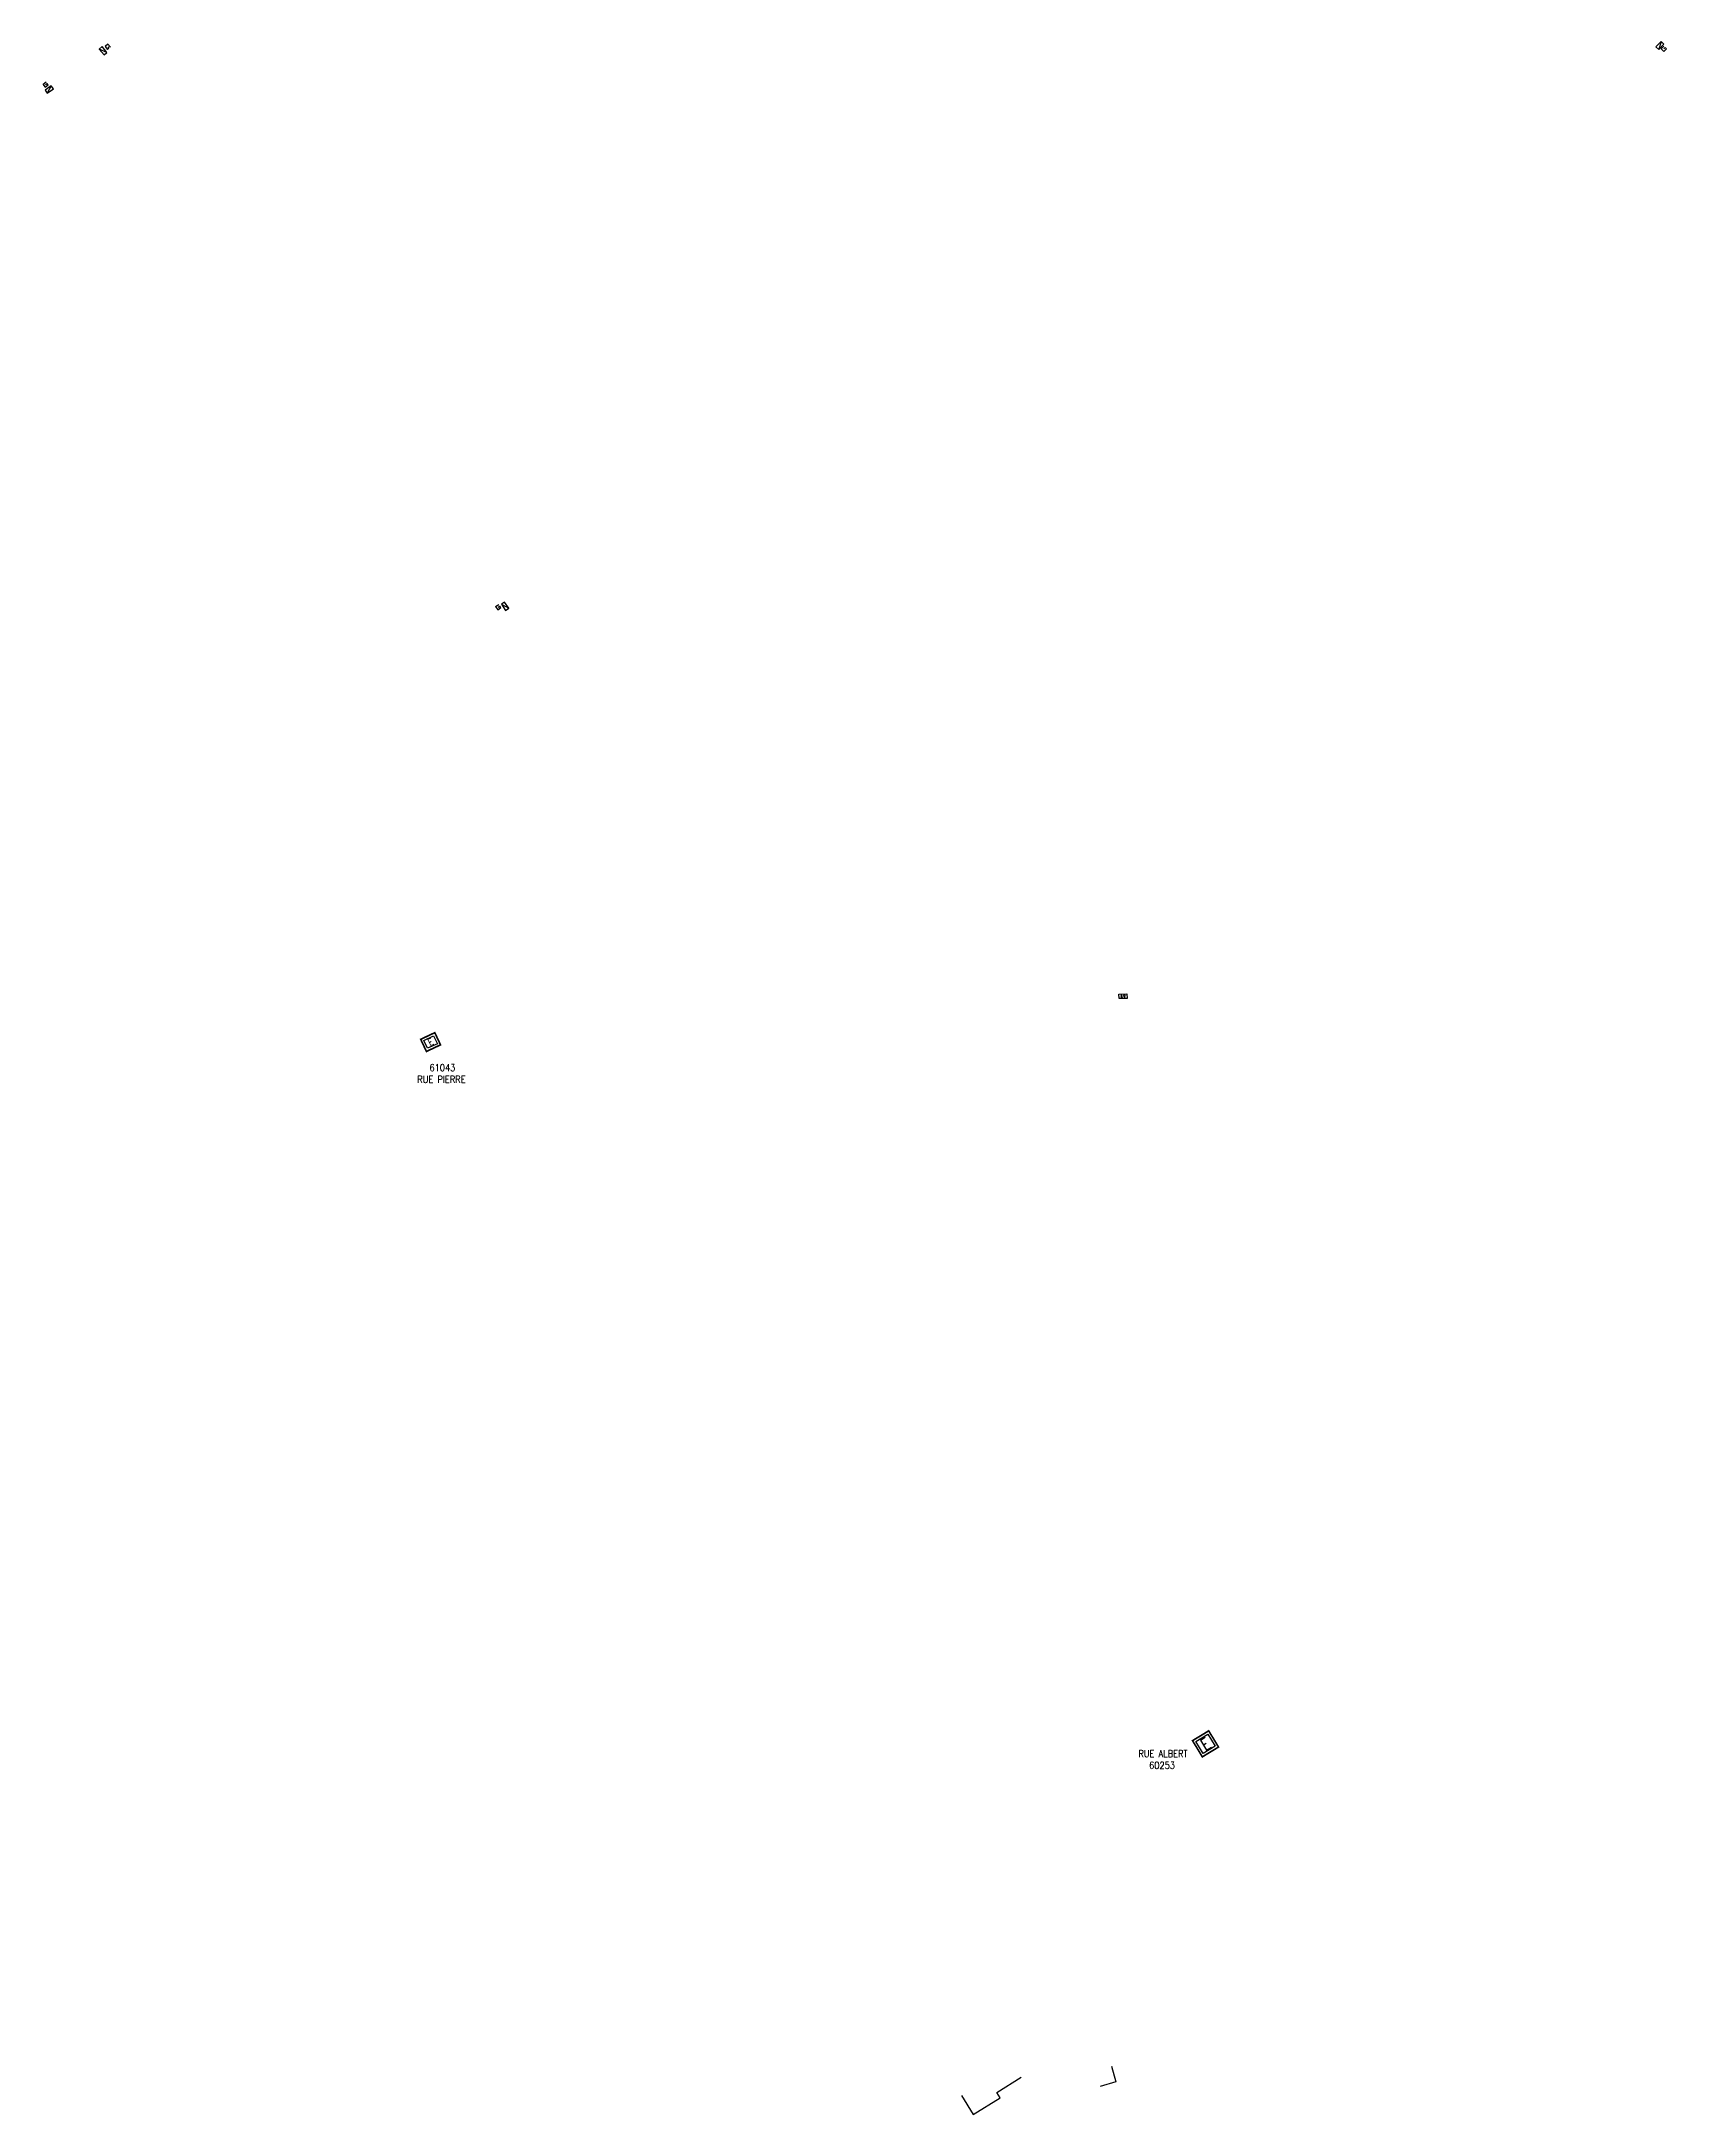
# Model space of a CAD drawing. Header units: millimetres. Extents: x 80013 to 80985, y 146048 to 146949.
# Drawn here: x 80616.3 to 80960, y 146065 to 146503 of the extents above; entities that cross this region are included whole.
import ezdxf
from ezdxf.enums import TextEntityAlignment as Align

# ---------------------------------------------------------------- set-up
doc = ezdxf.new("R2010")
doc.units = ezdxf.units.MM
doc.layers.get('0').update_dxf_attribs({"linetype": 'CONTINUOUS'})
for name, color, linetype in [('B_310', 7, 'CONTINUOUS'), ('M_200', 7, 'CONTINUOUS'), ('W0100', 7, 'CONTINUOUS'), ('W0432', 7, 'CONTINUOUS')]:
    doc.layers.add(name, color=color, linetype=linetype)
doc.styles.add('M_ROMANS', font='ROMANS.shx', dxfattribs={"width": 0.75})
doc.styles.get("Standard").update_dxf_attribs({"font": 'romans.shx', "width": 0.85})

# ---------------------------------------------------------------- blocks, each defined once
blk = doc.blocks.new('B_310_02')
at = {"color": 0, "linetype": 'Continuous', "flags": 128}
blk.add_lwpolyline([(-2.25, -1.25), (-2.25, 1.25), (2.25, 1.25), (2.25, -1.25)], close=True, dxfattribs=at)
at = {"color": 0, "linetype": 'Continuous', "style": 'M_ROMANS', "width": 0.75}
blk.add_text('2/2', height=1.2, dxfattribs=at).set_placement((0, 0), align=Align.MIDDLE)
at = {"color": 0, "linetype": 'Continuous', "style": 'M_ROMANS', "width": 0.75, "flags": 3}
for tag, p in [('DEF_COUP', (0, -7.5)), ('DEF_TYPE', (0, -10)), ('DEF_LEG', (0, -5))]:
    blk.add_attdef(tag, text='', height=1.2, dxfattribs=at).set_placement(p, align=Align.MIDDLE)
blk = doc.blocks.new('M_200_56')
at = {"color": 0, "linetype": 'Continuous', "const_width": 0.35, "flags": 128}
blk.add_lwpolyline([(2, 2), (2, -2), (-2, -2), (-2, 2)], close=True, dxfattribs=at)
at = {"color": 0, "linetype": 'Continuous'}
blk.add_lwpolyline([(-1.5, 1.5), (1.5, 1.5), (1.5, -1.5), (-1.5, -1.5)], close=True, dxfattribs=at)
at = {"color": 0, "linetype": 'Continuous', "width": 0.85}
blk.add_text('E', height=2.5, dxfattribs=at).set_placement((0, 0), align=Align.MIDDLE_CENTER)
for tag, p in [('NUM', (0, 15.06)), ('NOM', (0, 8.65))]:
    blk.add_attdef(tag, text='', height=4, dxfattribs=at).set_placement(p, align=Align.MIDDLE)
at = {"color": 0, "linetype": 'Continuous', "style": 'M_ROMANS', "width": 0.75, "flags": 3}
for tag, p in [('DEF_LEG', (-0.13, -4.99)), ('DEF_COUP', (-0.13, -7.49)), ('DEF_TYPE', (-0.13, -9.99))]:
    blk.add_attdef(tag, text='', height=1.2, dxfattribs=at).set_placement(p, align=Align.MIDDLE)
blk = doc.blocks.new('*U7')
at = {"layer": 'M_200', "color": 0, "linetype": 'Continuous', "const_width": 0.35, "flags": 128}
blk.add_lwpolyline([(3.29, 2.84), (3.29, 0), (0, 0), (0, 2.84)], close=True, dxfattribs=at)
at = {"layer": 'M_200', "color": 0, "linetype": 'Continuous'}
blk.add_lwpolyline([(0.5, 2.34), (2.79, 2.34), (2.79, 0.5), (0.5, 0.5)], close=True, dxfattribs=at)
at = {"layer": 'M_200', "insert": (1.67, 1.44), "char_height": 1.44, "width": 1.8869, "attachment_point": 5}
blk.add_mtext('E', dxfattribs=at)
at = {"layer": 'M_200', "color": 0, "linetype": 'Continuous', "width": 0.85}
for tag, p in [('NUM', (2, 17.06)), ('NOM', (2, 10.65))]:
    blk.add_attdef(tag, text='', height=4, dxfattribs=at).set_placement(p, align=Align.MIDDLE)
at = {"layer": 'M_200', "color": 0, "linetype": 'Continuous', "style": 'M_ROMANS', "width": 0.75, "flags": 3}
for tag, p in [('DEF_LEG', (1.87, -2.99)), ('DEF_COUP', (1.87, -5.49)), ('DEF_TYPE', (1.87, -7.99))]:
    blk.add_attdef(tag, text='', height=1.2, dxfattribs=at).set_placement(p, align=Align.MIDDLE)
blk = doc.blocks.new('T432')
at = {"flags": 128}
for points in [[(0.8, 0.8), (-0.8, 0.8)], [(-0.8, 0.8), (-0.8, 0)], [(0.8, 0.8), (-0.8, 0)], [(-0.8, 0), (0.8, 0)], [(-0.4, 2.1), (-0.4, 1.3)], [(-0.4, 1.3), (0.4, 1.3)], [(-0.39, 2.1), (0.41, 2.1)], [(0, 1.7), (0.4, 1.7)], [(0.4, 1.3), (0.4, 1.7)], [(0.8, 0), (0.8, 0.8)]]:
    blk.add_lwpolyline(points, dxfattribs=at)
blk = doc.blocks.new('*U18')
at = {"flags": 128}
for points in [[(0.8, 0.8), (-0.8, 0.8)], [(-0.8, 0.8), (-0.8, 0)], [(0.8, 0.8), (-0.8, 0)], [(-0.8, 0), (0.8, 0)], [(0.27, 2.1), (0.27, 1.3)], [(1.07, 2.1), (0.27, 2.1)], [(0.27, 1.3), (0.67, 1.3)], [(0.67, 1.7), (0.67, 1.3)], [(0.8, 0), (0.8, 0.8)], [(1.07, 2.09), (1.07, 1.29)]]:
    blk.add_lwpolyline(points, dxfattribs=at)
blk = doc.blocks.new('*U22')
at = {"flags": 128}
for points in [[(0.8, 0.8), (-0.8, 0.8)], [(-0.8, 0.8), (-0.8, 0)], [(0.8, 0.8), (-0.8, 0)], [(-0.8, 0), (0.8, 0)], [(0.8, 0), (0.8, 0.8)], [(-0.34, -0.26), (-0.34, -1.06)], [(-0.34, -1.06), (0.46, -1.06)], [(-0.33, -0.26), (0.47, -0.26)], [(0.06, -0.66), (0.46, -0.66)], [(0.46, -1.06), (0.46, -0.66)]]:
    blk.add_lwpolyline(points, dxfattribs=at)

msp = doc.modelspace()

# ---------------------------------------------------------------- linework, layer by layer
at = {"layer": 'W0100', "flags": 128}
for points in [[(80842.49, 146075.18), (80843.39, 146071.88), (80840.13, 146070.9)], [(80810.77, 146068.97), (80813.28, 146064.97), (80818.94, 146068.48), (80818.23, 146069.6), (80823.44, 146072.88)]]:
    msp.add_lwpolyline(points, dxfattribs=at)

# ---------------------------------------------------------------- block references
at = {"layer": 'B_310', "color": 252, "xscale": 0.3749999999999999, "yscale": 0.3749999999999999, "zscale": 0.3749999999999999, "rotation": 1.882465434591517}
msp.add_blockref('B_310_02', (80844.94, 146301.24), dxfattribs=at)
at = {"layer": 'M_200', "ltscale": 0.5}
ref = msp.add_blockref('*U7', (80697.69, 146289.58), dxfattribs=dict(at, rotation=25.26822254924254))
ref.add_attrib('NUM', '61043', dxfattribs={"color": 0, "linetype": 'Continuous', "height": 1.5, "width": 0.85}).set_placement((80701.07, 146286.17), align=Align.MIDDLE)
ref.add_attrib('NOM', 'RUE PIERRE', dxfattribs={"color": 0, "linetype": 'Continuous', "height": 1.5, "width": 0.85}).set_placement((80700.86, 146283.7), align=Align.MIDDLE)
at = {"layer": 'M_200'}
ref = msp.add_blockref('M_200_56', (80862.38, 146143.29), dxfattribs=dict(at, rotation=31.20687292162932))
ref.add_attrib('NUM', 'RUE ALBERT', dxfattribs={"layer": '0', "color": 0, "linetype": 'Continuous', "height": 1.5, "width": 0.85}).set_placement((80853.39, 146141.21), align=Align.MIDDLE)
ref.add_attrib('NOM', '60253', dxfattribs={"layer": '0', "color": 0, "linetype": 'Continuous', "height": 1.5, "width": 0.85}).set_placement((80853.19, 146138.76), align=Align.MIDDLE)
at = {"layer": 'W0432'}
for name, p, rotation in [('T432', (80629.02, 146500.76), 310.1612267166581), ('T432', (80618.18, 146492.51), 35.86437345024691), ('*U18', (80714.64, 146383.88), 124.316497631572)]:
    msp.add_blockref(name, p, dxfattribs=dict(at, rotation=rotation))
at = {"layer": 'W0432', "linetype": 'Continuous', "rotation": 46.49637949320292}
msp.add_blockref('*U22', (80958.73, 146501.85), dxfattribs=at)

doc.saveas('drawing.dxf')
